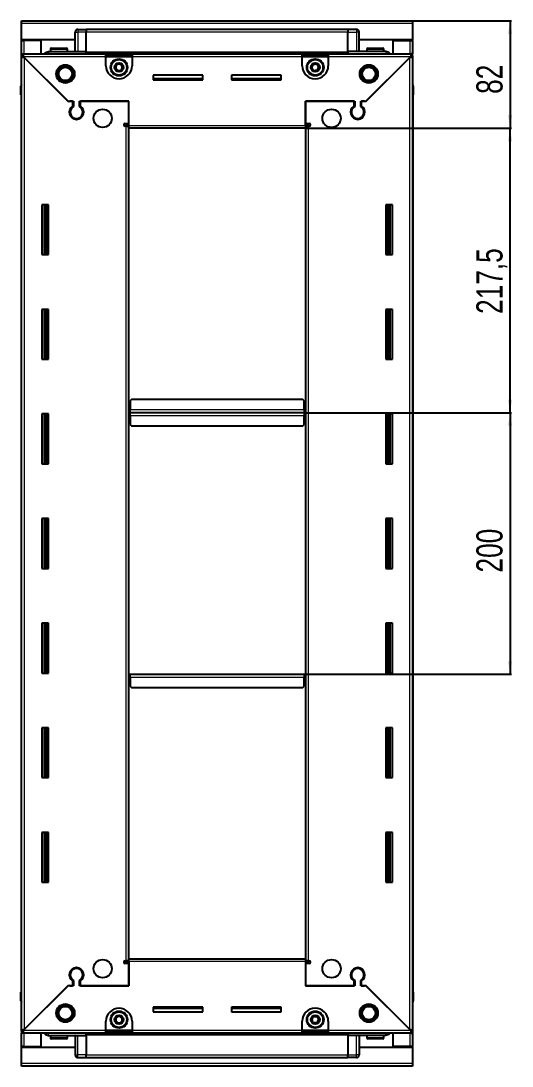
# Model space of a CAD drawing. Header units: millimetres. Extents: x 1014 to 3053, y -858 to 1230.
# Drawn here: x 2678 to 3053, y 294 to 1093 of the extents above; entities that cross this region are included whole.
import ezdxf

# ---------------------------------------------------------------- set-up
doc = ezdxf.new("R2010")
doc.units = ezdxf.units.MM
doc.layers.add('FORMAT', color=7, linetype='Continuous')
doc.styles.add('SLDTEXTSTYLE0', font='TXT', dxfattribs={"width": 0.75})
doc.dimstyles.new('SLDDIMSTYLE0', dxfattribs={"dimtxt": 20, "dimasz": 10, "dimexe": 0, "dimexo": 0.0625, "dimgap": 5, "dimtad": 2, "dimdec": 1, "dimrnd": 1e-09, "dimzin": 12, "dimdsep": 46, "dimtxsty": 'SLDTEXTSTYLE0', "dimsah": 1, "dimcen": 0.09, "dimadec": 0, "dimazin": 3, "dimtfac": 1, "dimtofl": 0, "dimtmove": 0, "dimatfit": 3, "dimfxl": 0, "dimfrac": 2, "dimtolj": 1, "dimtzin": 12, "dimarcsym": 0})

# ---------------------------------------------------------------- blocks, each defined once
blk = doc.blocks.new('_D_5')
at = {"layer": 'FORMAT'}
for p, q in [((2977.29, 1093.07), (3052.78, 1093.07)), ((3051.78, 1093.07), (3051.78, 1011.07)), ((2895.29, 1011.07), (3052.78, 1011.07))]:
    blk.add_line(p, q, dxfattribs=at)
for points in [[(3051.78, 1093.07), (3050.24, 1083.07), (3053.32, 1083.07)], [(3051.78, 1011.07), (3053.32, 1021.07), (3050.24, 1021.07)]]:
    blk.add_solid(points, dxfattribs=at)
at = {"layer": 'FORMAT', "insert": (3026, 1037.29), "char_height": 20, "attachment_point": 1, "rotation": 90, "style": 'SLDTEXTSTYLE0'}
blk.add_mtext('82', dxfattribs=at)
blk = doc.blocks.new('_D_6')
at = {"layer": 'FORMAT'}
for p, q in [((2895.29, 1011.07), (3052.78, 1011.07)), ((3051.78, 793.57), (3051.78, 1011.07)), ((2894.29, 793.57), (3052.78, 793.57))]:
    blk.add_line(p, q, dxfattribs=at)
for points in [[(3051.78, 1011.07), (3050.24, 1001.07), (3053.32, 1001.07)], [(3051.78, 793.57), (3053.32, 803.57), (3050.24, 803.57)]]:
    blk.add_solid(points, dxfattribs=at)
at = {"layer": 'FORMAT', "insert": (3026, 869.07), "char_height": 20, "attachment_point": 1, "rotation": 90, "style": 'SLDTEXTSTYLE0'}
blk.add_mtext('217,5', dxfattribs=at)
blk = doc.blocks.new('_D_7')
at = {"layer": 'FORMAT'}
for p, q in [((2894.29, 793.57), (3052.78, 793.57)), ((3051.78, 793.57), (3051.78, 593.57)), ((2894.29, 593.57), (3052.78, 593.57))]:
    blk.add_line(p, q, dxfattribs=at)
for points in [[(3051.78, 793.57), (3050.24, 783.57), (3053.32, 783.57)], [(3051.78, 593.57), (3053.32, 603.57), (3050.24, 603.57)]]:
    blk.add_solid(points, dxfattribs=at)
at = {"layer": 'FORMAT', "insert": (3026, 671.4), "char_height": 20, "attachment_point": 1, "rotation": 90, "style": 'SLDTEXTSTYLE0'}
blk.add_mtext('200', dxfattribs=at)

msp = doc.modelspace()

# ---------------------------------------------------------------- linework, layer by layer
at = {"color": 7, "linetype": 'Continuous', "lineweight": 25}
for p, q in [((2678.28, 1093.07), (2977.28, 1093.07)), ((2678.28, 1090.97), (2678.28, 1093.07)), ((2678.28, 1078.57), (2678.28, 1090.97)), ((2977.28, 1093.07), (2977.28, 1090.97)), ((2977.28, 1090.97), (2977.28, 1078.57)), ((2719.28, 1069.57), (2719.28, 1084.57)), ((2719.95, 1086.07), (2719.95, 1086.07)), ((2721.28, 1086.57), (2727.78, 1086.57)), ((2721.28, 1086.57), (2727.78, 1086.57)), ((2727.78, 1086.57), (2727.78, 1086.57)), ((2727.78, 1086.57), (2727.78, 1086.57)), ((2727.78, 1086.57), (2727.78, 1084.57)), ((2927.78, 1086.42), (2727.78, 1086.42)), ((2727.78, 1069.57), (2727.78, 1084.57)), ((2927.78, 1086.57), (2927.78, 1086.57)), ((2934.28, 1086.57), (2927.78, 1086.57)), ((2934.28, 1086.57), (2927.78, 1086.57)), ((2927.78, 1086.57), (2927.78, 1084.57)), ((2927.78, 1069.57), (2927.78, 1084.57)), ((2936.28, 1084.57), (2936.28, 1084.57)), ((2936.28, 1069.57), (2936.28, 1084.57)), ((2719.28, 1078.57), (2678.28, 1078.57)), ((2678.28, 1078.07), (2678.28, 1078.57)), ((2678.28, 1078.07), (2680.38, 1078.07)), ((2678.28, 1067.82), (2678.28, 1078.07)), ((2679.78, 1078.07), (2679.78, 1078.57)), ((2693.28, 1078.07), (2680.38, 1078.07)), ((2693.28, 1067.82), (2693.28, 1078.07)), ((2700.28, 1071.47), (2700.28, 1069.57)), ((2701.08, 1072.27), (2712.48, 1072.27)), ((2713.28, 1069.57), (2713.28, 1071.47)), ((2977.28, 1078.57), (2936.28, 1078.57)), ((2942.28, 1071.47), (2942.28, 1069.57)), ((2943.08, 1072.27), (2954.48, 1072.27)), ((2955.28, 1069.57), (2955.28, 1071.47)), ((2962.28, 1067.82), (2962.28, 1078.07)), ((2962.28, 1078.07), (2975.18, 1078.07)), ((2975.18, 1078.07), (2977.28, 1078.07)), ((2975.78, 1078.07), (2975.78, 1078.57)), ((2977.28, 1078.07), (2977.28, 1078.57)), ((2977.28, 1078.07), (2977.28, 1067.82)), ((2678.28, 1066.32), (2678.28, 1067.82)), ((2678.28, 1067.82), (2679.28, 1067.82)), ((2678.28, 1065.82), (2678.28, 1066.32)), ((2678.28, 1066.32), (2679.28, 1066.32)), ((2678.28, 321.32), (2678.28, 1065.82)), ((2679.78, 1065.82), (2678.28, 1065.82)), ((2679.28, 1067.82), (2742.78, 1067.82)), ((2679.28, 1066.32), (2679.28, 1067.82)), ((2679.88, 1065.72), (2713.78, 1031.82)), ((2714.48, 1031.12), (2680.38, 1065.22)), ((2698.78, 1069.57), (2727.78, 1069.57)), ((2727.7, 1067.82), (2727.78, 1069.54)), ((2727.78, 1069.57), (2727.78, 1069.07)), ((2727.78, 1068.42), (2927.78, 1068.42)), ((2742.78, 1065.72), (2742.78, 1067.82)), ((2742.78, 1067.82), (2762.78, 1067.82)), ((2742.78, 1066.32), (2762.78, 1066.32)), ((2742.78, 1058.82), (2742.78, 1065.72)), ((2762.78, 1067.82), (2762.78, 1065.72)), ((2762.78, 1067.82), (2892.78, 1067.82)), ((2762.78, 1065.72), (2762.78, 1058.82)), ((2892.78, 1065.72), (2892.78, 1067.82)), ((2892.78, 1067.82), (2912.78, 1067.82)), ((2892.78, 1066.32), (2912.78, 1066.32)), ((2892.78, 1058.82), (2892.78, 1065.72)), ((2912.78, 1067.82), (2976.28, 1067.82)), ((2912.78, 1067.82), (2912.78, 1065.72)), ((2912.78, 1065.72), (2912.78, 1058.82)), ((2927.78, 1069.57), (2927.78, 1069.07)), ((2956.78, 1069.57), (2927.78, 1069.57)), ((2927.78, 1069.54), (2927.85, 1067.82)), ((2929.28, 1069.5), (2929.28, 1069.57)), ((2975.18, 1065.22), (2941.08, 1031.12)), ((2941.78, 1031.82), (2975.68, 1065.72)), ((2975.78, 1065.82), (2977.28, 1065.82)), ((2976.28, 1066.32), (2976.28, 1067.82)), ((2976.28, 1067.82), (2977.28, 1067.82)), ((2976.28, 1066.32), (2977.28, 1066.32)), ((2977.28, 1066.32), (2977.28, 1067.82)), ((2977.28, 1066.32), (2977.28, 1065.82)), ((2977.28, 1065.82), (2977.28, 321.32)), ((2816.78, 1051.57), (2778.78, 1051.57)), ((2778.78, 1051.57), (2778.78, 1048.07)), ((2816.78, 1048.82), (2778.78, 1048.82)), ((2778.78, 1048.07), (2816.78, 1048.07)), ((2816.78, 1048.07), (2816.78, 1051.57)), ((2876.78, 1051.57), (2838.78, 1051.57)), ((2838.78, 1051.57), (2838.78, 1048.07)), ((2876.78, 1048.82), (2838.78, 1048.82)), ((2838.78, 1048.07), (2876.78, 1048.07)), ((2876.78, 1048.07), (2876.78, 1051.57)), ((2677.78, 1043.07), (2677.78, 1036.57)), ((2677.78, 1036.57), (2677.78, 1043.07)), ((2977.28, 1044.39), (2977.28, 1044.39)), ((2977.78, 1043.07), (2977.78, 1036.57)), ((2977.78, 1036.57), (2977.78, 1043.07)), ((2677.78, 1036.57), (2677.78, 1036.57)), ((2678.28, 1036.57), (2677.78, 1036.57)), ((2677.93, 1036.57), (2677.93, 350.57)), ((2713.78, 1031.82), (2717.98, 1031.82)), ((2715.18, 1031.82), (2714.48, 1031.12)), ((2717.28, 1031.82), (2715.18, 1031.82)), ((2717.28, 1031.82), (2717.28, 1027.93)), ((2717.98, 1031.82), (2717.98, 1027.53)), ((2722.58, 1031.82), (2760.28, 1031.82)), ((2722.58, 1027.53), (2722.58, 1031.82)), ((2723.28, 1027.93), (2723.28, 1031.82)), ((2760.28, 1031.82), (2723.28, 1031.82)), ((2760.28, 1014.57), (2760.28, 1031.82)), ((2760.28, 1013.17), (2760.28, 1031.82)), ((2895.28, 1031.82), (2895.28, 1014.57)), ((2932.28, 1031.82), (2895.28, 1031.82)), ((2895.28, 1031.82), (2932.98, 1031.82)), ((2895.28, 1013.17), (2895.28, 1031.82)), ((2932.28, 1031.82), (2932.28, 1027.93)), ((2932.98, 1031.82), (2932.98, 1027.53)), ((2937.58, 1031.82), (2941.78, 1031.82)), ((2937.58, 1027.53), (2937.58, 1031.82)), ((2940.38, 1031.82), (2938.28, 1031.82)), ((2938.28, 1027.93), (2938.28, 1031.82)), ((2941.08, 1031.12), (2940.38, 1031.82)), ((2977.28, 1036.57), (2977.78, 1036.57)), ((2977.63, 350.57), (2977.63, 1036.57)), ((2977.78, 1036.57), (2977.78, 1036.57)), ((2977.78, 1036.57), (2977.78, 1036.57)), ((2718.28, 1018.96), (2718.28, 1018.2)), ((2937.28, 1018.96), (2937.28, 1018.2)), ((2757.43, 1014.57), (2760.28, 1014.57)), ((2758.18, 1012.57), (2757.43, 1012.57)), ((2758.18, 1012.57), (2760.28, 1012.57)), ((2760.28, 1013.57), (2758.28, 1013.57)), ((2758.28, 1013.57), (2758.28, 1012.57)), ((2760.28, 1011.07), (2760.28, 1013.17)), ((2760.28, 376.07), (2760.28, 1011.07)), ((2895.28, 1011.07), (2760.28, 1011.07)), ((2895.28, 1014.57), (2898.13, 1014.57)), ((2897.28, 1013.57), (2895.28, 1013.57)), ((2895.28, 1013.17), (2895.28, 1011.07)), ((2895.28, 1012.57), (2897.38, 1012.57)), ((2895.28, 1011.07), (2895.28, 376.07)), ((2897.28, 1012.57), (2897.28, 1013.57)), ((2898.13, 1012.57), (2897.38, 1012.57)), ((2698.78, 952.57), (2693.78, 952.57)), ((2693.78, 952.57), (2693.78, 914.57)), ((2695.93, 914.57), (2695.93, 952.57)), ((2697.72, 914.57), (2697.72, 952.57)), ((2697.75, 914.57), (2697.75, 952.57)), ((2698.78, 914.57), (2698.78, 952.57)), ((2956.78, 952.57), (2956.78, 914.57)), ((2961.78, 952.57), (2956.78, 952.57)), ((2957.8, 952.57), (2957.8, 914.57)), ((2957.84, 952.57), (2957.84, 914.57)), ((2959.63, 952.57), (2959.63, 914.57)), ((2961.78, 914.57), (2961.78, 952.57)), ((2693.78, 914.57), (2698.78, 914.57)), ((2956.78, 914.57), (2961.78, 914.57)), ((2698.78, 872.57), (2693.78, 872.57)), ((2693.78, 872.57), (2693.78, 834.57)), ((2695.93, 834.57), (2695.93, 872.57)), ((2697.72, 834.57), (2697.72, 872.57)), ((2697.75, 834.57), (2697.75, 872.57)), ((2698.78, 834.57), (2698.78, 872.57)), ((2956.78, 872.57), (2956.78, 834.57)), ((2961.78, 872.57), (2956.78, 872.57)), ((2957.8, 872.57), (2957.8, 834.57)), ((2957.84, 872.57), (2957.84, 834.57)), ((2959.63, 872.57), (2959.63, 834.57)), ((2961.78, 834.57), (2961.78, 872.57)), ((2693.78, 834.57), (2698.78, 834.57)), ((2956.78, 834.57), (2961.78, 834.57)), ((2762.28, 803.57), (2761.28, 802.57)), ((2761.28, 802.57), (2761.28, 795.67)), ((2893.28, 803.57), (2762.28, 803.57)), ((2894.28, 802.57), (2893.28, 803.57)), ((2894.28, 795.67), (2894.28, 802.57)), ((2698.78, 792.57), (2693.78, 792.57)), ((2693.78, 792.57), (2693.78, 754.57)), ((2695.93, 754.57), (2695.93, 792.57)), ((2697.72, 754.57), (2697.72, 792.57)), ((2697.75, 754.57), (2697.75, 792.57)), ((2698.78, 754.57), (2698.78, 792.57)), ((2761.03, 793.57), (2760.28, 793.57)), ((2761.28, 796.42), (2761.03, 796.42)), ((2761.03, 796.42), (2761.03, 793.57)), ((2761.03, 793.57), (2761.03, 790.72)), ((2761.28, 793.57), (2761.28, 795.67)), ((2761.28, 791.47), (2761.28, 793.57)), ((2894.28, 793.57), (2761.28, 793.57)), ((2761.28, 791.47), (2761.28, 784.57)), ((2894.53, 796.42), (2894.28, 796.42)), ((2894.28, 795.67), (2894.28, 793.57)), ((2894.28, 793.57), (2894.28, 791.47)), ((2894.28, 784.57), (2894.28, 791.47)), ((2894.53, 793.57), (2894.53, 796.42)), ((2894.53, 790.72), (2894.53, 793.57)), ((2895.28, 793.57), (2894.53, 793.57)), ((2956.78, 792.57), (2956.78, 754.57)), ((2961.78, 792.57), (2956.78, 792.57)), ((2957.8, 792.57), (2957.8, 754.57)), ((2957.84, 792.57), (2957.84, 754.57)), ((2959.63, 792.57), (2959.63, 754.57)), ((2961.78, 754.57), (2961.78, 792.57)), ((2761.03, 790.72), (2761.28, 790.72)), ((2761.28, 784.57), (2762.28, 783.57)), ((2762.28, 783.57), (2893.28, 783.57)), ((2893.28, 783.57), (2894.28, 784.57)), ((2894.28, 790.72), (2894.53, 790.72)), ((2693.78, 754.57), (2698.78, 754.57)), ((2956.78, 754.57), (2961.78, 754.57)), ((2698.78, 712.57), (2693.78, 712.57)), ((2693.78, 712.57), (2693.78, 674.57)), ((2695.93, 674.57), (2695.93, 712.57)), ((2697.72, 674.57), (2697.72, 712.57)), ((2697.75, 674.57), (2697.75, 712.57)), ((2698.78, 674.57), (2698.78, 712.57)), ((2956.78, 712.57), (2956.78, 674.57)), ((2961.78, 712.57), (2956.78, 712.57)), ((2957.8, 712.57), (2957.8, 674.57)), ((2957.84, 712.57), (2957.84, 674.57)), ((2959.63, 712.57), (2959.63, 674.57)), ((2961.78, 674.57), (2961.78, 712.57)), ((2693.78, 674.57), (2698.78, 674.57)), ((2956.78, 674.57), (2961.78, 674.57)), ((2698.78, 632.57), (2693.78, 632.57)), ((2693.78, 632.57), (2693.78, 594.57)), ((2695.93, 594.57), (2695.93, 632.57)), ((2697.72, 594.57), (2697.72, 632.57)), ((2697.75, 594.57), (2697.75, 632.57)), ((2698.78, 594.57), (2698.78, 632.57)), ((2956.78, 632.57), (2956.78, 594.57)), ((2961.78, 632.57), (2956.78, 632.57)), ((2957.8, 632.57), (2957.8, 594.57)), ((2957.84, 632.57), (2957.84, 594.57)), ((2959.63, 632.57), (2959.63, 594.57)), ((2961.78, 594.57), (2961.78, 632.57)), ((2693.78, 594.57), (2698.78, 594.57)), ((2760.28, 593.57), (2761.03, 593.57)), ((2761.03, 593.57), (2761.03, 590.72)), ((2761.28, 593.57), (2894.28, 593.57)), ((2761.28, 591.47), (2761.28, 593.57)), ((2761.28, 591.47), (2761.28, 584.57)), ((2894.28, 593.57), (2894.28, 591.47)), ((2894.28, 584.57), (2894.28, 591.47)), ((2894.53, 590.72), (2894.53, 593.57)), ((2894.53, 593.57), (2895.28, 593.57)), ((2956.78, 594.57), (2961.78, 594.57)), ((2761.03, 590.72), (2761.28, 590.72)), ((2761.28, 584.57), (2762.28, 583.57)), ((2762.28, 583.57), (2893.28, 583.57)), ((2893.28, 583.57), (2894.28, 584.57)), ((2894.28, 590.72), (2894.53, 590.72)), ((2698.78, 552.57), (2693.78, 552.57)), ((2693.78, 552.57), (2693.78, 514.57)), ((2695.93, 514.57), (2695.93, 552.57)), ((2697.72, 514.57), (2697.72, 552.57)), ((2697.75, 514.57), (2697.75, 552.57)), ((2698.78, 514.57), (2698.78, 552.57)), ((2956.78, 552.57), (2956.78, 514.57)), ((2961.78, 552.57), (2956.78, 552.57)), ((2957.8, 552.57), (2957.8, 514.57)), ((2957.84, 552.57), (2957.84, 514.57)), ((2959.63, 552.57), (2959.63, 514.57)), ((2961.78, 514.57), (2961.78, 552.57)), ((2693.78, 514.57), (2698.78, 514.57)), ((2956.78, 514.57), (2961.78, 514.57)), ((2698.78, 472.57), (2693.78, 472.57)), ((2693.78, 472.57), (2693.78, 434.57)), ((2695.93, 434.57), (2695.93, 472.57)), ((2697.72, 434.57), (2697.72, 472.57)), ((2697.75, 434.57), (2697.75, 472.57)), ((2698.78, 434.57), (2698.78, 472.57)), ((2956.78, 472.57), (2956.78, 434.57)), ((2961.78, 472.57), (2956.78, 472.57)), ((2957.8, 472.57), (2957.8, 434.57)), ((2957.84, 472.57), (2957.84, 434.57)), ((2959.63, 472.57), (2959.63, 434.57)), ((2961.78, 434.57), (2961.78, 472.57)), ((2693.78, 434.57), (2698.78, 434.57)), ((2956.78, 434.57), (2961.78, 434.57)), ((2760.28, 376.07), (2895.28, 376.07)), ((2760.28, 373.97), (2760.28, 376.07)), ((2895.28, 376.07), (2895.28, 373.97)), ((2718.28, 368.94), (2718.28, 368.18)), ((2757.43, 374.57), (2758.18, 374.57)), ((2760.28, 372.57), (2757.43, 372.57)), ((2760.28, 374.57), (2758.18, 374.57)), ((2758.28, 374.57), (2758.28, 373.57)), ((2758.28, 373.57), (2760.28, 373.57)), ((2760.28, 373.97), (2760.28, 355.32)), ((2760.28, 355.32), (2760.28, 372.57)), ((2897.38, 374.57), (2895.28, 374.57)), ((2895.28, 373.97), (2895.28, 355.32)), ((2895.28, 373.57), (2897.28, 373.57)), ((2895.28, 372.57), (2895.28, 355.32)), ((2898.13, 372.57), (2895.28, 372.57)), ((2897.28, 373.57), (2897.28, 374.57)), ((2897.38, 374.57), (2898.13, 374.57)), ((2937.28, 368.94), (2937.28, 368.18)), ((2717.98, 359.61), (2717.98, 355.32)), ((2722.58, 355.32), (2722.58, 359.61)), ((2932.98, 359.61), (2932.98, 355.32)), ((2937.58, 355.32), (2937.58, 359.61)), ((2713.78, 355.32), (2679.88, 321.42)), ((2680.38, 321.92), (2714.48, 356.02)), ((2717.98, 355.32), (2713.78, 355.32)), ((2714.48, 356.02), (2715.18, 355.32)), ((2715.18, 355.32), (2717.28, 355.32)), ((2717.28, 359.21), (2717.28, 355.32)), ((2760.28, 355.32), (2722.58, 355.32)), ((2723.28, 355.32), (2723.28, 359.21)), ((2723.28, 355.32), (2760.28, 355.32)), ((2895.28, 355.32), (2932.28, 355.32)), ((2932.98, 355.32), (2895.28, 355.32)), ((2932.28, 359.21), (2932.28, 355.32)), ((2941.78, 355.32), (2937.58, 355.32)), ((2938.28, 355.32), (2938.28, 359.21)), ((2938.28, 355.32), (2940.38, 355.32)), ((2940.38, 355.32), (2941.08, 356.02)), ((2941.08, 356.02), (2975.18, 321.92)), ((2975.68, 321.42), (2941.78, 355.32)), ((2677.78, 350.57), (2677.78, 350.57)), ((2677.78, 344.07), (2677.78, 350.57)), ((2677.78, 350.57), (2677.78, 350.57)), ((2677.78, 350.57), (2677.78, 344.07)), ((2678.28, 350.57), (2677.78, 350.57)), ((2977.28, 350.57), (2977.78, 350.57)), ((2977.78, 350.57), (2977.78, 350.57)), ((2977.78, 344.07), (2977.78, 350.57)), ((2977.78, 350.57), (2977.78, 344.07)), ((2678.28, 342.75), (2678.28, 342.75)), ((2816.78, 339.07), (2778.78, 339.07)), ((2778.78, 339.07), (2778.78, 335.57)), ((2778.78, 338.32), (2816.78, 338.32)), ((2816.78, 335.57), (2816.78, 339.07)), ((2876.78, 339.07), (2838.78, 339.07)), ((2838.78, 339.07), (2838.78, 335.57)), ((2838.78, 338.32), (2876.78, 338.32)), ((2876.78, 335.57), (2876.78, 339.07)), ((2742.78, 321.42), (2742.78, 328.32)), ((2762.78, 328.32), (2762.78, 321.42)), ((2778.78, 335.57), (2816.78, 335.57)), ((2838.78, 335.57), (2876.78, 335.57)), ((2892.78, 321.42), (2892.78, 328.32)), ((2912.78, 328.32), (2912.78, 321.42)), ((2678.28, 320.82), (2678.28, 321.32)), ((2679.78, 321.32), (2678.28, 321.32)), ((2678.28, 320.82), (2678.28, 319.32)), ((2679.28, 320.82), (2678.28, 320.82)), ((2679.28, 320.82), (2679.28, 319.32)), ((2742.78, 319.32), (2742.78, 321.42)), ((2762.78, 320.82), (2742.78, 320.82)), ((2762.78, 321.42), (2762.78, 319.32)), ((2892.78, 319.32), (2892.78, 321.42)), ((2912.78, 320.82), (2892.78, 320.82)), ((2912.78, 321.42), (2912.78, 319.32)), ((2975.78, 321.32), (2977.28, 321.32)), ((2976.28, 320.82), (2976.28, 319.32)), ((2977.28, 320.82), (2976.28, 320.82)), ((2977.28, 321.32), (2977.28, 320.82)), ((2977.28, 320.82), (2977.28, 319.32)), ((2678.28, 309.07), (2678.28, 319.32)), ((2679.28, 319.32), (2678.28, 319.32)), ((2742.78, 319.32), (2679.28, 319.32)), ((2693.28, 309.07), (2693.28, 319.32)), ((2698.78, 317.57), (2727.78, 317.57)), ((2700.28, 317.57), (2700.28, 315.67)), ((2704.85, 314.87), (2701.08, 314.87)), ((2712.48, 314.87), (2704.85, 314.87)), ((2713.28, 315.67), (2713.28, 317.57)), ((2719.28, 317.57), (2719.28, 302.57)), ((2726.28, 317.64), (2726.28, 317.57)), ((2727.78, 317.6), (2727.7, 319.32)), ((2927.78, 318.72), (2727.78, 318.72)), ((2727.78, 317.57), (2727.78, 318.07)), ((2727.78, 317.57), (2727.78, 302.57)), ((2762.78, 319.32), (2742.78, 319.32)), ((2892.78, 319.32), (2762.78, 319.32)), ((2912.78, 319.32), (2892.78, 319.32)), ((2976.28, 319.32), (2912.78, 319.32)), ((2927.85, 319.32), (2927.78, 317.6)), ((2927.78, 317.57), (2927.78, 318.07)), ((2956.78, 317.57), (2927.78, 317.57)), ((2927.78, 317.57), (2927.78, 302.57)), ((2936.28, 317.57), (2936.28, 302.57)), ((2942.28, 317.57), (2942.28, 315.67)), ((2950.07, 314.87), (2943.08, 314.87)), ((2954.48, 314.87), (2950.07, 314.87)), ((2955.28, 315.67), (2955.28, 317.57)), ((2962.28, 309.07), (2962.28, 319.32)), ((2977.28, 319.32), (2976.28, 319.32)), ((2977.28, 319.32), (2977.28, 309.07)), ((2680.38, 309.07), (2678.28, 309.07)), ((2678.28, 308.57), (2678.28, 309.07)), ((2678.28, 308.57), (2719.28, 308.57)), ((2678.28, 296.17), (2678.28, 308.57)), ((2679.78, 308.57), (2679.78, 309.07)), ((2680.38, 309.07), (2693.28, 309.07)), ((2936.28, 308.57), (2977.28, 308.57)), ((2975.18, 309.07), (2962.28, 309.07)), ((2977.28, 309.07), (2975.18, 309.07)), ((2975.78, 308.57), (2975.78, 309.07)), ((2977.28, 308.57), (2977.28, 309.07)), ((2977.28, 308.57), (2977.28, 296.17)), ((2678.28, 294.07), (2678.28, 296.17)), ((2719.28, 302.57), (2719.28, 302.57)), ((2721.28, 300.57), (2727.78, 300.57)), ((2721.28, 300.57), (2727.78, 300.57)), ((2727.78, 300.57), (2727.78, 302.57)), ((2727.78, 300.72), (2927.78, 300.72)), ((2727.78, 300.57), (2727.78, 300.57)), ((2927.78, 300.57), (2927.78, 302.57)), ((2927.78, 300.57), (2927.78, 300.57)), ((2934.28, 300.57), (2927.78, 300.57)), ((2927.78, 300.57), (2927.78, 300.57)), ((2934.28, 300.57), (2927.78, 300.57)), ((2935.6, 301.07), (2935.6, 301.07)), ((2977.28, 296.17), (2977.28, 294.07)), ((2977.28, 294.07), (2678.28, 294.07))]:
    msp.add_line(p, q, dxfattribs=at)
at = {"color": 8, "linetype": 'Continuous', "lineweight": 18}
for p, q in [((2977.28, 1090.97), (2678.28, 1090.97)), ((2719.28, 1084.57), (2721.28, 1084.57)), ((2721.28, 1086.57), (2721.28, 1084.57)), ((2721.28, 1084.57), (2721.28, 1069.57)), ((2727.78, 1084.57), (2721.28, 1084.57)), ((2927.78, 1084.42), (2727.78, 1084.42)), ((2927.78, 1084.57), (2934.28, 1084.57)), ((2934.28, 1086.57), (2934.28, 1084.57)), ((2936.28, 1084.57), (2934.28, 1084.57)), ((2934.28, 1084.57), (2934.28, 1069.57)), ((2680.38, 1078.07), (2680.38, 1078.57)), ((2680.38, 1067.82), (2680.38, 1078.07)), ((2700.28, 1071.47), (2713.28, 1071.47)), ((2942.28, 1071.47), (2955.28, 1071.47)), ((2975.18, 1078.57), (2975.18, 1078.07)), ((2975.18, 1078.07), (2975.18, 1067.82)), ((2742.78, 1065.72), (2679.88, 1065.72)), ((2680.38, 1065.22), (2680.38, 321.92)), ((2927.78, 1069.07), (2727.78, 1069.07)), ((2927.78, 1067.84), (2727.78, 1067.84)), ((2742.78, 1065.72), (2762.78, 1065.72)), ((2892.78, 1065.72), (2762.78, 1065.72)), ((2892.78, 1065.72), (2912.78, 1065.72)), ((2975.68, 1065.72), (2912.78, 1065.72)), ((2975.18, 321.92), (2975.18, 1065.22)), ((2678.28, 1043.07), (2677.78, 1043.07)), ((2977.28, 1043.07), (2977.78, 1043.07)), ((2758.18, 374.57), (2758.18, 1012.57)), ((2760.28, 1013.17), (2895.28, 1013.17)), ((2897.38, 1012.57), (2897.38, 374.57)), ((2695.28, 952.57), (2695.28, 914.57)), ((2696.51, 952.57), (2696.51, 914.57)), ((2959.04, 914.57), (2959.04, 952.57)), ((2960.28, 914.57), (2960.28, 952.57)), ((2695.28, 872.57), (2695.28, 834.57)), ((2696.51, 872.57), (2696.51, 834.57)), ((2959.04, 834.57), (2959.04, 872.57)), ((2960.28, 834.57), (2960.28, 872.57)), ((2695.28, 792.57), (2695.28, 754.57)), ((2696.51, 792.57), (2696.51, 754.57)), ((2894.28, 795.67), (2761.28, 795.67)), ((2761.28, 791.47), (2894.28, 791.47)), ((2959.04, 754.57), (2959.04, 792.57)), ((2960.28, 754.57), (2960.28, 792.57)), ((2695.28, 712.57), (2695.28, 674.57)), ((2696.51, 712.57), (2696.51, 674.57)), ((2959.04, 674.57), (2959.04, 712.57)), ((2960.28, 674.57), (2960.28, 712.57)), ((2695.28, 632.57), (2695.28, 594.57)), ((2696.51, 632.57), (2696.51, 594.57)), ((2959.04, 594.57), (2959.04, 632.57)), ((2960.28, 594.57), (2960.28, 632.57)), ((2761.28, 591.47), (2894.28, 591.47)), ((2695.28, 552.57), (2695.28, 514.57)), ((2696.51, 552.57), (2696.51, 514.57)), ((2959.04, 514.57), (2959.04, 552.57)), ((2960.28, 514.57), (2960.28, 552.57)), ((2695.28, 472.57), (2695.28, 434.57)), ((2696.51, 472.57), (2696.51, 434.57)), ((2959.04, 434.57), (2959.04, 472.57)), ((2960.28, 434.57), (2960.28, 472.57)), ((2895.28, 373.97), (2760.28, 373.97)), ((2678.28, 344.07), (2677.78, 344.07)), ((2977.28, 344.07), (2977.78, 344.07)), ((2679.88, 321.42), (2742.78, 321.42)), ((2762.78, 321.42), (2742.78, 321.42)), ((2762.78, 321.42), (2892.78, 321.42)), ((2912.78, 321.42), (2892.78, 321.42)), ((2912.78, 321.42), (2975.68, 321.42)), ((2680.38, 309.07), (2680.38, 319.32)), ((2704.58, 315.67), (2700.28, 315.67)), ((2713.28, 315.67), (2704.58, 315.67)), ((2721.28, 302.57), (2721.28, 317.57)), ((2727.78, 319.31), (2927.78, 319.31)), ((2727.78, 318.07), (2927.78, 318.07)), ((2934.28, 302.57), (2934.28, 317.57)), ((2950.25, 315.67), (2942.28, 315.67)), ((2955.28, 315.67), (2950.25, 315.67)), ((2975.18, 319.32), (2975.18, 309.07)), ((2680.38, 308.57), (2680.38, 309.07)), ((2975.18, 309.07), (2975.18, 308.57)), ((2977.28, 296.17), (2678.28, 296.17)), ((2719.28, 302.57), (2721.28, 302.57)), ((2721.28, 300.57), (2721.28, 302.57)), ((2727.78, 302.57), (2721.28, 302.57)), ((2727.78, 302.72), (2927.78, 302.72)), ((2927.78, 302.57), (2934.28, 302.57)), ((2936.28, 302.57), (2934.28, 302.57)), ((2934.28, 300.57), (2934.28, 302.57))]:
    msp.add_line(p, q, dxfattribs=at)
at = {"color": 7, "linetype": 'Continuous', "lineweight": 25}
for centre, radius in [((2752.78, 1057.57), 6.5), ((2902.78, 1057.57), 6.5), ((2711.78, 1052.57), 7), ((2711.78, 1052.57), 6.03), ((2711.78, 1052.57), 5.1), ((2752.78, 1057.57), 3.46), ((2902.78, 1057.57), 3.46), ((2943.78, 1052.57), 7), ((2943.78, 1052.57), 6.03), ((2943.78, 1052.57), 5.1), ((2740.28, 1018.57), 7), ((2915.28, 1018.57), 7), ((2740.28, 368.57), 7), ((2915.28, 368.57), 7), ((2711.78, 334.57), 7), ((2711.78, 334.57), 6.03), ((2711.78, 334.57), 5.1), ((2752.78, 329.57), 6.5), ((2902.78, 329.57), 6.5), ((2943.78, 334.57), 7), ((2943.78, 334.57), 6.03), ((2943.78, 334.57), 5.1), ((2752.78, 329.57), 3.46), ((2902.78, 329.57), 3.46)]:
    msp.add_circle(centre, radius, dxfattribs=at)
at = {"color": 8, "linetype": 'Continuous', "lineweight": 18}
for centre in [(2752.78, 1057.57), (2902.78, 1057.57), (2752.78, 329.57), (2902.78, 329.57)]:
    msp.add_circle(centre, 5.7, dxfattribs=at)
at = {"color": 7, "linetype": 'Continuous', "lineweight": 25}
for centre, radius, start, end in [((2721.28, 1084.57), 2, 90, 180), ((2721.28, 1084.57), 2, 123.94202, 131.40962), ((2721.28, 1084.57), 2, 90, 108.58003), ((2934.28, 1084.57), 2, 0, 90), ((2934.28, 1084.57), 2, 0, 90), ((2701.08, 1071.47), 0.8, 90, 180), ((2712.48, 1071.47), 0.8, 0, 90), ((2943.08, 1071.47), 0.8, 90, 180), ((2954.48, 1071.47), 0.8, 0, 90), ((2719.08, 1069.77), 0.2, 270, 0), ((2936.48, 1069.77), 0.2, 180, 270), ((2752.78, 1058.82), 10, 180, 270), ((2752.78, 1057.57), 2.5, 134.01559, 194.01559), ((2752.78, 1057.57), 2.5, 194.01559, 254.01559), ((2752.78, 1057.57), 2.5, 74.01559, 134.01559), ((2752.78, 1057.57), 2.5, 254.01559, 314.01559), ((2752.78, 1058.82), 10, 270, 0), ((2752.78, 1057.57), 2.5, 14.01559, 74.01559), ((2752.78, 1057.57), 2.5, 314.01559, 14.01559), ((2902.78, 1058.82), 10, 180, 270), ((2902.78, 1057.57), 2.5, 160.11158, 220.11158), ((2902.78, 1057.57), 2.5, 100.11158, 160.11158), ((2902.78, 1057.57), 2.5, 220.11158, 280.11158), ((2902.78, 1057.57), 2.5, 40.11158, 100.11158), ((2902.78, 1058.82), 10, 270, 0), ((2902.78, 1057.57), 2.5, 280.11158, 340.11158), ((2902.78, 1057.57), 2.5, 340.11158, 40.11158), ((2679.78, 1043.07), 2, 138.57492, 180), ((2679.78, 1043.07), 2, 138.59038, 180), ((2975.78, 1043.07), 2, 0, 41.40962), ((2720.28, 1023.32), 5.5, 123.05573, 56.94427), ((2720.28, 1023.32), 4.8, 118.63099, 61.36901), ((2935.28, 1023.32), 5.5, 123.05573, 56.94427), ((2935.28, 1023.32), 4.8, 118.63099, 61.36901), ((2757.43, 1013.57), 1, 90, 270), ((2898.13, 1013.57), 1, 270, 90), ((2720.28, 363.82), 5.5, 303.05573, 236.94427), ((2720.28, 363.82), 4.8, 298.63099, 241.36901), ((2757.43, 373.57), 1, 90, 270), ((2898.13, 373.57), 1, 270, 90), ((2935.28, 363.82), 5.5, 303.05573, 236.94427), ((2935.28, 363.82), 4.8, 298.63099, 241.36901), ((2679.78, 344.07), 2, 180, 221.39416), ((2975.78, 344.07), 2, 318.59038, 0), ((2752.78, 328.32), 10, 90, 180), ((2752.78, 328.32), 10, 0, 90), ((2902.78, 328.32), 10, 90, 180), ((2902.78, 328.32), 10, 0, 90), ((2752.78, 329.57), 2.5, 127.47401, 187.47401), ((2752.78, 329.57), 2.5, 187.47401, 247.47401), ((2752.78, 329.57), 2.5, 67.47401, 127.47401), ((2752.78, 329.57), 2.5, 7.47401, 67.47401), ((2752.78, 329.57), 2.5, 307.47401, 7.47401), ((2902.78, 329.57), 2.5, 147.04236, 207.04236), ((2902.78, 329.57), 2.5, 207.04236, 267.04236), ((2902.78, 329.57), 2.5, 87.04236, 147.04236), ((2902.78, 329.57), 2.5, 267.04236, 327.04236), ((2902.78, 329.57), 2.5, 27.04236, 87.04236), ((2902.78, 329.57), 2.5, 327.04236, 27.04236), ((2752.78, 329.57), 2.5, 247.47401, 307.47401), ((2701.08, 315.67), 0.8, 180, 270), ((2712.48, 315.67), 0.8, 270, 360), ((2719.08, 317.37), 0.2, 0, 90), ((2936.48, 317.37), 0.2, 90, 180), ((2943.08, 315.67), 0.8, 180, 270), ((2954.48, 315.67), 0.8, 270, 360), ((2721.28, 302.57), 2, 180, 270), ((2721.28, 302.57), 2, 180, 270), ((2934.28, 302.57), 2, 270, 0)]:
    msp.add_arc(centre, radius, start, end, dxfattribs=at)
for points, knots in [([(2678.28, 1065.82), (2678.3, 1065.78), (2678.36, 1065.69), (2678.75, 1065.55), (2679.31, 1065.42), (2679.89, 1065.31), (2680.25, 1065.24), (2680.38, 1065.22)], [0, 0, 0, 0, 0.230255, 0.448522, 0.666786, 0.88505, 1, 1, 1, 1]), ([(2679.88, 1065.72), (2679.83, 1065.97), (2679.74, 1066.47), (2679.61, 1067.11), (2679.48, 1067.57), (2679.37, 1067.79), (2679.3, 1067.81), (2679.28, 1067.82)], [0, 0, 0, 0, 0.230255, 0.448522, 0.666786, 0.88505, 1, 1, 1, 1]), ([(2695.56, 1067.82), (2695.68, 1068.02), (2696.07, 1068.67), (2697.22, 1069.38), (2698.26, 1069.51), (2698.78, 1069.57)], [0, 0, 0, 0, 0.18225, 0.591125, 1, 1, 1, 1]), ([(2727.78, 1069.57), (2727.78, 1069.53), (2727.78, 1069.46), (2727.78, 1068.84), (2727.78, 1068.28), (2727.78, 1067.91), (2727.78, 1067.9)], [0, 0, 0, 0, 0.330267, 0.660534, 0.990802, 1, 1, 1, 1]), ([(2927.78, 1069.57), (2927.78, 1069.53), (2927.78, 1069.46), (2927.78, 1068.84), (2927.78, 1068.28), (2927.78, 1067.91), (2927.78, 1067.9)], [0, 0, 0, 0, 0.330266, 0.660532, 0.990799, 1, 1, 1, 1]), ([(2959.99, 1067.82), (2959.87, 1068.02), (2959.49, 1068.67), (2958.33, 1069.38), (2957.3, 1069.51), (2956.78, 1069.57)], [0, 0, 0, 0, 0.1822499, 0.5911249, 1, 1, 1, 1]), ([(2975.18, 1065.22), (2975.43, 1065.27), (2975.92, 1065.36), (2976.57, 1065.49), (2977.03, 1065.62), (2977.25, 1065.73), (2977.27, 1065.8), (2977.28, 1065.82)], [0, 0, 0, 0, 0.2302553, 0.4485219, 0.6667858, 0.8850496, 1, 1, 1, 1]), ([(2976.28, 1067.82), (2976.23, 1067.79), (2976.14, 1067.74), (2976.01, 1067.35), (2975.88, 1066.79), (2975.77, 1066.21), (2975.7, 1065.85), (2975.68, 1065.72)], [0, 0, 0, 0, 0.2302553, 0.4485219, 0.6667858, 0.8850496, 1, 1, 1, 1]), ([(2750, 1058.37), (2750.37, 1058.72), (2751.07, 1059.39), (2751.76, 1060.06), (2752.08, 1060.37)], [0, 0, 0, 0, 0.534686, 1, 1, 1, 1]), ([(2750.7, 1055.57), (2750.62, 1055.9), (2750.42, 1056.7), (2750.18, 1057.66), (2750.03, 1058.24), (2750, 1058.37)], [0, 0, 0, 0, 0.362901, 0.866875, 1, 1, 1, 1]), ([(2753.48, 1054.77), (2752.98, 1054.91), (2752.05, 1055.18), (2751.13, 1055.44), (2750.7, 1055.57)], [0, 0, 0, 0, 0.534686, 1, 1, 1, 1]), ([(2752.08, 1060.37), (2752.57, 1060.23), (2753.5, 1059.96), (2754.42, 1059.7), (2754.85, 1059.58)], [0, 0, 0, 0, 0.5346859, 1, 1, 1, 1]), ([(2755.55, 1056.78), (2755.18, 1056.42), (2754.49, 1055.75), (2753.8, 1055.08), (2753.48, 1054.77)], [0, 0, 0, 0, 0.534686, 1, 1, 1, 1]), ([(2754.85, 1059.58), (2754.88, 1059.46), (2755.03, 1058.87), (2755.27, 1057.91), (2755.47, 1057.11), (2755.55, 1056.78)], [0, 0, 0, 0, 0.133125, 0.637099, 1, 1, 1, 1]), ([(2899.94, 1057.06), (2899.98, 1057.18), (2900.18, 1057.74), (2900.52, 1058.68), (2900.8, 1059.45), (2900.92, 1059.78)], [0, 0, 0, 0, 0.133125, 0.637099, 1, 1, 1, 1]), ([(2901.8, 1054.86), (2901.46, 1055.25), (2900.84, 1055.99), (2900.22, 1056.72), (2899.94, 1057.06)], [0, 0, 0, 0, 0.5346859, 1, 1, 1, 1]), ([(2900.92, 1059.78), (2901.43, 1059.87), (2902.37, 1060.04), (2903.32, 1060.21), (2903.76, 1060.29)], [0, 0, 0, 0, 0.534686, 1, 1, 1, 1]), ([(2904.64, 1055.36), (2904.13, 1055.27), (2903.18, 1055.1), (2902.23, 1054.93), (2901.8, 1054.86)], [0, 0, 0, 0, 0.5346859, 1, 1, 1, 1]), ([(2903.76, 1060.29), (2904.09, 1059.89), (2904.71, 1059.15), (2905.33, 1058.42), (2905.62, 1058.08)], [0, 0, 0, 0, 0.534686, 1, 1, 1, 1]), ([(2905.62, 1058.08), (2905.5, 1057.75), (2905.22, 1056.98), (2904.88, 1056.04), (2904.68, 1055.48), (2904.64, 1055.36)], [0, 0, 0, 0, 0.362901, 0.866875, 1, 1, 1, 1]), ([(2750.11, 330.68), (2750.21, 330.75), (2750.68, 331.12), (2751.47, 331.72), (2752.13, 332.22), (2752.4, 332.43)], [0, 0, 0, 0, 0.133125, 0.637099, 1, 1, 1, 1]), ([(2750.49, 327.81), (2750.42, 328.33), (2750.29, 329.28), (2750.17, 330.23), (2750.11, 330.68)], [0, 0, 0, 0, 0.534686, 1, 1, 1, 1]), ([(2753.15, 326.71), (2752.68, 326.91), (2751.79, 327.28), (2750.9, 327.64), (2750.49, 327.81)], [0, 0, 0, 0, 0.534686, 1, 1, 1, 1]), ([(2752.4, 332.43), (2752.88, 332.24), (2753.77, 331.87), (2754.66, 331.5), (2755.07, 331.33)], [0, 0, 0, 0, 0.534686, 1, 1, 1, 1]), ([(2755.44, 328.47), (2755.17, 328.26), (2754.52, 327.75), (2753.73, 327.15), (2753.25, 326.78), (2753.15, 326.71)], [0, 0, 0, 0, 0.3629006, 0.8668753, 1, 1, 1, 1]), ([(2755.07, 331.33), (2755.14, 330.82), (2755.26, 329.86), (2755.39, 328.91), (2755.44, 328.47)], [0, 0, 0, 0, 0.5346859, 1, 1, 1, 1]), ([(2899.89, 329.72), (2900.17, 330.15), (2900.7, 330.96), (2901.22, 331.77), (2901.46, 332.14)], [0, 0, 0, 0, 0.534686, 1, 1, 1, 1]), ([(2901.21, 327.15), (2900.97, 327.61), (2900.53, 328.47), (2900.1, 329.32), (2899.89, 329.72)], [0, 0, 0, 0, 0.5346859, 1, 1, 1, 1]), ([(2901.46, 332.14), (2901.59, 332.14), (2902.19, 332.1), (2903.18, 332.05), (2904, 332.01), (2904.35, 331.99)], [0, 0, 0, 0, 0.133125, 0.637099, 1, 1, 1, 1]), ([(2905.66, 329.42), (2905.38, 328.99), (2904.85, 328.18), (2904.33, 327.37), (2904.09, 327)], [0, 0, 0, 0, 0.534686, 1, 1, 1, 1]), ([(2904.35, 331.99), (2904.58, 331.53), (2905.02, 330.67), (2905.46, 329.82), (2905.66, 329.42)], [0, 0, 0, 0, 0.534686, 1, 1, 1, 1]), ([(2680.38, 321.92), (2680.12, 321.88), (2679.63, 321.79), (2678.99, 321.65), (2678.52, 321.52), (2678.3, 321.41), (2678.28, 321.34), (2678.28, 321.32)], [0, 0, 0, 0, 0.230255, 0.448522, 0.666786, 0.88505, 1, 1, 1, 1]), ([(2679.28, 319.32), (2679.32, 319.35), (2679.41, 319.4), (2679.55, 319.79), (2679.68, 320.35), (2679.79, 320.93), (2679.85, 321.3), (2679.88, 321.42)], [0, 0, 0, 0, 0.2302553, 0.4485219, 0.6667858, 0.8850496, 1, 1, 1, 1]), ([(2904.09, 327), (2903.75, 327.02), (2902.92, 327.06), (2901.93, 327.11), (2901.33, 327.14), (2901.21, 327.15)], [0, 0, 0, 0, 0.362901, 0.866875, 1, 1, 1, 1]), ([(2977.28, 321.32), (2977.25, 321.37), (2977.2, 321.46), (2976.81, 321.59), (2976.25, 321.72), (2975.67, 321.83), (2975.3, 321.9), (2975.18, 321.92)], [0, 0, 0, 0, 0.230255, 0.448522, 0.666786, 0.88505, 1, 1, 1, 1]), ([(2975.68, 321.42), (2975.72, 321.17), (2975.81, 320.67), (2975.95, 320.03), (2976.08, 319.57), (2976.19, 319.35), (2976.25, 319.33), (2976.28, 319.32)], [0, 0, 0, 0, 0.230255, 0.448522, 0.666786, 0.88505, 1, 1, 1, 1]), ([(2695.56, 319.32), (2695.68, 319.12), (2696.07, 318.47), (2697.22, 317.76), (2698.26, 317.63), (2698.78, 317.57)], [0, 0, 0, 0, 0.18225, 0.591125, 1, 1, 1, 1]), ([(2727.78, 317.57), (2727.78, 317.61), (2727.78, 317.68), (2727.78, 318.3), (2727.78, 318.86), (2727.78, 319.24), (2727.78, 319.25)], [0, 0, 0, 0, 0.3302662, 0.6605324, 0.9907986, 1, 1, 1, 1]), ([(2927.78, 317.57), (2927.78, 317.61), (2927.78, 317.68), (2927.78, 318.3), (2927.78, 318.89), (2927.78, 319.29), (2927.78, 319.32)], [0, 0, 0, 0, 0.32291, 0.645819, 0.968729, 1, 1, 1, 1]), ([(2959.99, 319.32), (2959.87, 319.12), (2959.49, 318.47), (2958.33, 317.76), (2957.3, 317.63), (2956.78, 317.57)], [0, 0, 0, 0, 0.1822499, 0.5911249, 1, 1, 1, 1])]:
    msp.add_open_spline(points, degree=3, knots=knots, dxfattribs=at)
for points in [[(2679.88, 1065.72), (2679.83, 1065.8), (2679.73, 1065.96), (2679.58, 1066.16), (2679.43, 1066.29), (2679.33, 1066.31), (2679.28, 1066.32)], [(2679.78, 1065.82), (2679.79, 1065.77), (2679.8, 1065.67), (2679.94, 1065.52), (2680.14, 1065.37), (2680.3, 1065.27), (2680.38, 1065.22)], [(2975.18, 1065.22), (2975.26, 1065.27), (2975.41, 1065.37), (2975.61, 1065.52), (2975.75, 1065.67), (2975.77, 1065.77), (2975.78, 1065.82)], [(2976.28, 1066.32), (2976.23, 1066.31), (2976.13, 1066.29), (2975.98, 1066.16), (2975.83, 1065.96), (2975.73, 1065.8), (2975.68, 1065.72)], [(2679.28, 320.82), (2679.33, 320.83), (2679.43, 320.85), (2679.58, 320.99), (2679.73, 321.19), (2679.83, 321.34), (2679.88, 321.42)], [(2680.38, 321.92), (2680.3, 321.87), (2680.14, 321.77), (2679.94, 321.62), (2679.8, 321.47), (2679.79, 321.37), (2679.78, 321.32)], [(2975.78, 321.32), (2975.77, 321.37), (2975.75, 321.47), (2975.61, 321.62), (2975.41, 321.77), (2975.26, 321.87), (2975.18, 321.92)], [(2975.68, 321.42), (2975.73, 321.34), (2975.83, 321.19), (2975.98, 320.99), (2976.13, 320.85), (2976.23, 320.83), (2976.28, 320.82)]]:
    msp.add_open_spline(points, degree=3, dxfattribs=at)
at = {"color": 8, "linetype": 'Continuous', "lineweight": 18}
for points, knots in [([(2698.78, 1069.57), (2698.78, 1069.52), (2698.78, 1069.45), (2698.78, 1069.02), (2698.78, 1068.56), (2698.78, 1068.15), (2698.78, 1067.88), (2698.78, 1067.82)], [0, 0, 0, 0, 0.359753, 0.553414, 0.751185, 0.948956, 1, 1, 1, 1]), ([(2956.78, 1069.57), (2956.78, 1069.52), (2956.78, 1069.45), (2956.78, 1069.02), (2956.78, 1068.56), (2956.78, 1068.15), (2956.78, 1067.88), (2956.78, 1067.82)], [0, 0, 0, 0, 0.359753, 0.553414, 0.751185, 0.948956, 1, 1, 1, 1]), ([(2698.78, 317.57), (2698.78, 317.62), (2698.78, 317.69), (2698.78, 318.13), (2698.78, 318.58), (2698.78, 318.99), (2698.78, 319.27), (2698.78, 319.32)], [0, 0, 0, 0, 0.3597529, 0.5534142, 0.7511852, 0.9489563, 1, 1, 1, 1]), ([(2956.78, 317.57), (2956.78, 317.62), (2956.78, 317.69), (2956.78, 318.13), (2956.78, 318.58), (2956.78, 318.99), (2956.78, 319.27), (2956.78, 319.32)], [0, 0, 0, 0, 0.359753, 0.553414, 0.751185, 0.948956, 1, 1, 1, 1])]:
    msp.add_open_spline(points, degree=3, knots=knots, dxfattribs=at)

# ---------------------------------------------------------------- dimensions: what is measured, and where the dimension line sits
at = {"layer": 'FORMAT'}
for base, p1, p2, picture, middle in [((3051.78, 1011.07), (2977.28, 1093.07), (2895.28, 1011.07), '_D_5', (3051.78, 1052.07)), ((3051.78, 1011.07), (2894.28, 793.57), (2895.28, 1011.07), '_D_6', (3051.78, 902.32)), ((3051.78, 593.57), (2894.28, 793.57), (2894.28, 593.57), '_D_7', (3051.78, 693.57))]:
    dim = msp.add_linear_dim(base=base, p1=p1, p2=p2, angle=90, dimstyle='SLDDIMSTYLE0', dxfattribs=at)
    dim.commit()
    dim.dimension.update_dxf_attribs({"geometry": picture, "text_midpoint": middle, "dimtype": 160})

doc.saveas('drawing.dxf')
